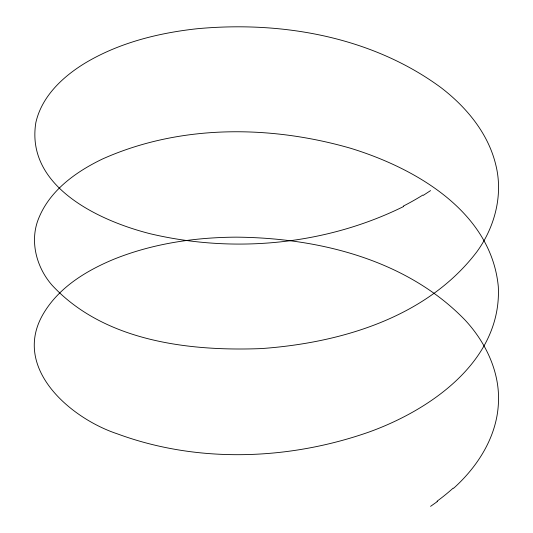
<?xml version="1.0" encoding="UTF-8"?>
<svg xmlns="http://www.w3.org/2000/svg" width="533" height="533" viewBox="0 0 533 533"><rect width="100%" height="100%" fill="white"/><g stroke="black" fill="none" stroke-linecap="round" stroke-linejoin="round"><path stroke-width="0.8" d="M453.596 488.295C477.401 466.895 496.203 437.653 498.308 405.047C500.667 373.366 486.129 342.612 464.863 319.84C406.193 259.338 318.101 237.845 236.212 237.152C194.485 237.398 152.338 243.648 113.516 259.378C86.279 270.737 59.243 287.187 43.739 313.111C10.973 367.357 69.99 418.158 117.353 433.849C197.816 463.543 288.739 460.226 369.122 432.003C430.977 409.697 502.019 360.461 498.308 286.647C491.173 211.681 415.56 168.188 350.594 148.267C270.004 125.035 179.894 124.329 102.429 159.027C76.279 171.613 50.315 190.028 38.929 217.75C29.248 240.456 36.231 267.206 52.134 285.282C104.128 341.327 188.995 351.407 261.436 348.575C340.62 342.906 426.766 317.601 476.788 251.889C494.777 227.265 503.325 195.005 495.83 165.03C488.281 133.337 466.355 107.033 440.944 87.585C371.561 36.504 281.177 20.774 196.73 28.782C158.054 33.046 119.225 42.793 85.547 62.827C63.154 76.372 41.821 96.12 35.851 122.59C25.384 186.797 99.564 220.988 150.486 233.814C234.553 253.628 326.103 244.887 403.721 206.451M437.486 501.453L430.571 506.35M430.571 190.601L423.335 195.318M453.17 488.115A237.771 149.606 -4.3 0 1 437.047 501.213M422.889 195.038A237.771 147.155 -5.1 0 1 403.294 206.111"/></g></svg>
